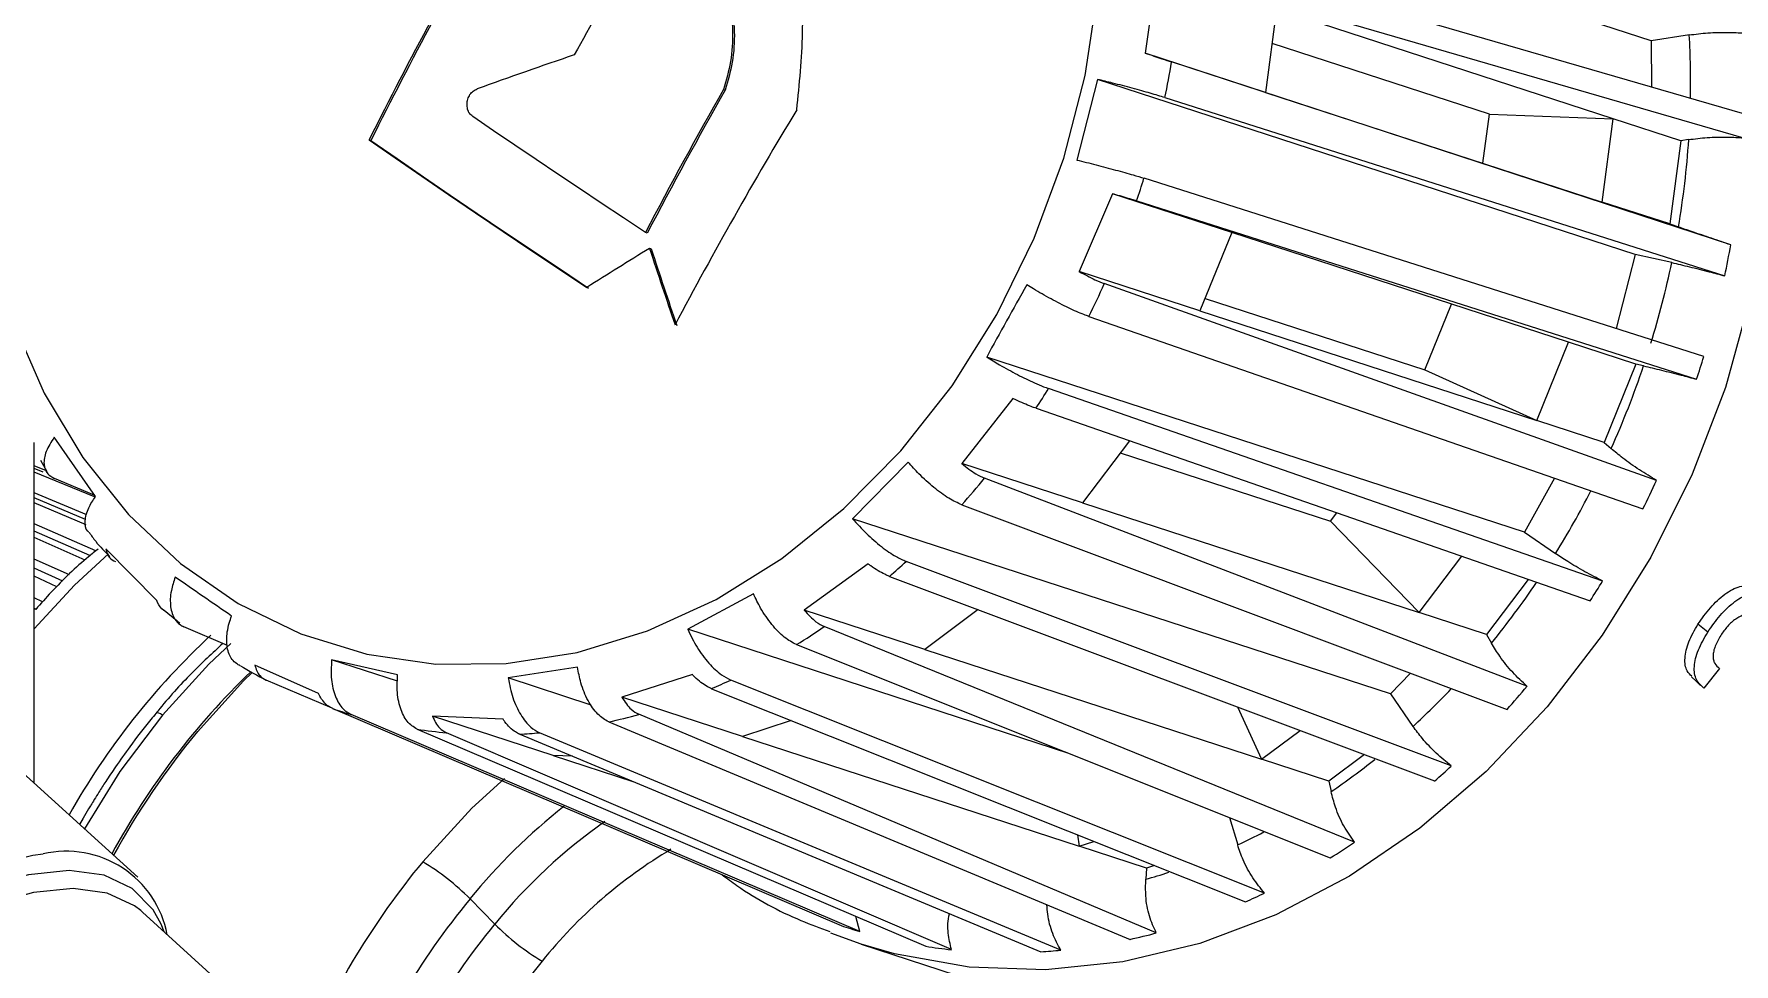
# Model space of a CAD drawing. Extents: x 150 to 4150, y 50 to 2920.
# Drawn here: x 3279.4 to 3420, y 1269.1 to 1346 of the extents above; entities that cross this region are included whole.
import ezdxf

# ---------------------------------------------------------------- set-up
doc = ezdxf.new("R2010")
doc.units = 0
doc.header["$LTSCALE"] = 10
doc.linetypes.add('SLD-KATı', pattern=[0])
doc.layers.get('0').update_dxf_attribs({"linetype": 'CONTINUOUS'})

msp = doc.modelspace()

# ---------------------------------------------------------------- linework, layer by layer
at = {"color": 7, "linetype": 'SLD-KATı'}
for p, q in [((3413.15, 1345.46), (3368.67, 1359.94)), ((3420.89, 1339.38), (3374.43, 1352.88)), ((3372.28, 1351.28), (3371.28, 1344.44)), ((3374.33, 1350.94), (3420.79, 1337.44)), ((3382.16, 1348.07), (3381.25, 1341.19)), ((3410.01, 1339), (3382.16, 1348.07)), ((3416.3, 1345.95), (3413.15, 1345.46)), ((3381.25, 1341.19), (3371.28, 1344.44)), ((3399.76, 1339.39), (3381.79, 1345.25)), ((3413.15, 1345.46), (3413.18, 1341.62)), ((3419.72, 1328.58), (3373.48, 1343.71)), ((3336.56, 1341.38), (3336.42, 1341.43)), ((3367.35, 1342.27), (3365.63, 1335.6)), ((3411.83, 1327.79), (3367.35, 1342.27)), ((3372.92, 1340.76), (3419.22, 1326.01)), ((3381.25, 1341.19), (3409.1, 1332.12)), ((3399.22, 1335.34), (3399.76, 1339.39)), ((3399.76, 1339.39), (3410.01, 1339)), ((3409.1, 1332.12), (3410.01, 1339)), ((3415.58, 1337.18), (3410.01, 1339)), ((3307.25, 1337.22), (3307.11, 1337.27)), ((3415.58, 1337.18), (3414.68, 1330.31)), ((3416.24, 1337.29), (3415.58, 1337.18)), ((3417.49, 1319.34), (3371.2, 1334.09)), ((3368.58, 1332.8), (3365.84, 1326.37)), ((3378.45, 1329.59), (3368.58, 1332.8)), ((3370.59, 1332.21), (3416.9, 1317.46)), ((3414.68, 1330.31), (3409.1, 1332.12)), ((3414.68, 1330.31), (3415.39, 1330.06)), ((3330.11, 1329.56), (3329.97, 1329.61)), ((3378.45, 1329.59), (3375.82, 1323.12)), ((3406.3, 1320.52), (3378.45, 1329.59)), ((3330.43, 1328.24), (3330.29, 1328.28)), ((3411.83, 1327.79), (3410.25, 1321.65)), ((3414.84, 1327.11), (3411.83, 1327.79)), ((3375.82, 1323.12), (3365.84, 1326.37)), ((3413.59, 1309.09), (3367.91, 1325.37)), ((3375.82, 1323.12), (3403.67, 1314.05)), ((3376.24, 1324.15), (3394.42, 1318.23)), ((3394.42, 1318.23), (3396.63, 1323.67)), ((3366.63, 1322.66), (3412.46, 1306.73)), ((3403.67, 1314.05), (3406.3, 1320.52)), ((3411.87, 1318.7), (3406.3, 1320.52)), ((3402.66, 1304.82), (3358.18, 1319.3)), ((3394.42, 1318.23), (3403.67, 1314.05)), ((3411.87, 1318.7), (3409.24, 1312.24)), ((3412.51, 1318.56), (3411.87, 1318.7)), ((3409.13, 1300.76), (3363.3, 1316.69)), ((3360.33, 1315.88), (3356.13, 1310.49)), ((3362.26, 1315.06), (3408.09, 1299.12)), ((3409.24, 1312.24), (3403.67, 1314.05)), ((3279.39, 1284.05), (3279.39, 1312.23)), ((3284.47, 1307.75), (3281.06, 1312.66)), ((3369.99, 1312.37), (3366.11, 1307.24)), ((3409.24, 1312.24), (3409.83, 1311.72)), ((3279.93, 1310.77), (3280.45, 1309.84)), ((3351.7, 1310.6), (3347.09, 1305.92)), ((3366.11, 1307.24), (3356.13, 1310.49)), ((3369.23, 1311.37), (3386.62, 1305.71)), ((3280.13, 1309.77), (3279.39, 1310.07)), ((3284.37, 1307.88), (3281.08, 1309.25)), ((3402.87, 1292.06), (3358.01, 1309.28)), ((3405.14, 1309.28), (3402.66, 1304.82)), ((3283.65, 1305.85), (3279.39, 1307.65)), ((3356.13, 1307.07), (3401.22, 1290.15)), ((3366.11, 1307.24), (3393.96, 1298.17)), ((3386.62, 1305.71), (3387.14, 1306.41)), ((3284.01, 1302.87), (3279.39, 1304.9)), ((3391.57, 1291.44), (3347.09, 1305.92)), ((3386.62, 1305.71), (3393.96, 1298.17)), ((3289.54, 1299.17), (3285.33, 1303.43)), ((3402.66, 1304.82), (3405.22, 1303.04)), ((3348.37, 1302.18), (3343.09, 1298.35)), ((3396.61, 1285.47), (3351.52, 1302.39)), ((3393.96, 1298.17), (3397.47, 1302.82)), ((3281.76, 1300.75), (3279.39, 1301.84)), ((3350.14, 1301.15), (3395.23, 1284.23)), ((3402.97, 1300.9), (3399.53, 1296.35)), ((3338.89, 1299.71), (3333.46, 1296.78)), ((3279.53, 1298.42), (3279.39, 1298.49)), ((3290.15, 1298.36), (3291.19, 1297.51)), ((3353.07, 1295.1), (3343.09, 1298.35)), ((3357.49, 1298.4), (3353.07, 1295.1)), ((3399.53, 1296.35), (3393.96, 1298.17)), ((3291.19, 1297.51), (3291.46, 1297.28)), ((3295.4, 1295.44), (3291.79, 1296.98)), ((3364.98, 1286.51), (3333.46, 1296.78)), ((3388.61, 1279.16), (3344.75, 1297)), ((3417.82, 1296.54), (3417.01, 1297.19)), ((3342.45, 1295.51), (3386.6, 1277.88)), ((3353.07, 1295.1), (3380.92, 1286.03)), ((3399.53, 1296.35), (3399.93, 1295.63)), ((3302.91, 1291.45), (3297.64, 1293.82)), ((3309.46, 1293.02), (3304, 1294.24)), ((3309.45, 1292.47), (3304, 1294.24)), ((3324.34, 1293.65), (3318.61, 1292.75)), ((3304.05, 1290.24), (3298.6, 1292.56)), ((3325.48, 1290.51), (3318.61, 1292.75)), ((3333.84, 1293.03), (3328, 1291.15)), ((3381.17, 1274.94), (3337.01, 1292.57)), ((3393.24, 1293.14), (3391.57, 1291.44)), ((3418.78, 1293.54), (3417.5, 1291.9)), ((3337.98, 1287.9), (3328, 1291.15)), ((3335.43, 1291.86), (3379.58, 1274.23)), ((3391.57, 1291.44), (3393.44, 1288.74)), ((3287.96, 1276.26), (3273.47, 1289.43)), ((3304.09, 1290.22), (3346.15, 1272.26)), ((3347.68, 1271.78), (3305.61, 1289.73)), ((3318.18, 1289.33), (3312.34, 1289.59)), ((3322.32, 1286.34), (3312.34, 1289.59)), ((3372.21, 1271.65), (3329.41, 1289.74)), ((3378.92, 1290.35), (3380.92, 1286.03)), ((3311.07, 1288.51), (3353.14, 1270.55)), ((3355.26, 1270.27), (3313.51, 1288.21)), ((3319.56, 1288.1), (3362.67, 1270.1)), ((3364.31, 1270.23), (3321.19, 1288.21)), ((3326.92, 1289.11), (3370.04, 1271.12)), ((3342, 1289.24), (3337.98, 1287.9)), ((3380.92, 1286.03), (3384.1, 1288.41)), ((3337.98, 1287.9), (3365.83, 1278.83)), ((3323.92, 1286.28), (3322.32, 1286.34)), ((3322.32, 1286.34), (3328.92, 1284.19)), ((3386.49, 1284.22), (3380.92, 1286.03)), ((3389.43, 1286.41), (3386.49, 1284.22)), ((3386.49, 1284.22), (3386.67, 1283.35)), ((3283.45, 1281.15), (3283.16, 1280.63)), ((3378.26, 1281.21), (3378.94, 1278.93)), ((3365.7, 1279.77), (3365.83, 1278.83)), ((3365.83, 1278.83), (3367.04, 1279.23)), ((3371.4, 1277.02), (3365.83, 1278.83)), ((3371.4, 1277.02), (3371.34, 1276.1)), ((3372.05, 1277.23), (3371.4, 1277.02)), ((3315.45, 1274.47), (3317.5, 1272.39)), ((3288.35, 1273.38), (3288.21, 1273.5)), ((3308.74, 1254.86), (3288.35, 1273.38)), ((3347.68, 1271.78), (3347.35, 1273.02)), ((3290.14, 1271.75), (3289.89, 1272.37)), ((3347.81, 1270.73), (3345.28, 1271.64)), ((3347.81, 1270.73), (3364.22, 1265.38))]:
    msp.add_line(p, q, dxfattribs=at)
at = {"color": 8, "linetype": 'SLD-KATı'}
for p, q in [((3280.42, 1309.89), (3279.39, 1310.31)), ((3284.39, 1307.73), (3279.39, 1309.77)), ((3283.76, 1306.24), (3279.39, 1308.07)), ((3283.7, 1305.41), (3279.39, 1307.24)), ((3284.51, 1303.27), (3279.39, 1305.5)), ((3283.61, 1302.5), (3279.39, 1304.37)), ((3282.31, 1301.27), (3279.39, 1302.59)), ((3281.28, 1300.29), (3279.39, 1301.17)), ((3280.09, 1299.05), (3279.39, 1299.38))]:
    msp.add_line(p, q, dxfattribs=at)
at = {"color": 7, "linetype": 'SLD-KATı', "flags": 128}
for points in [[(3282.94, 1375.45), (3279.83, 1369.14), (3277.38, 1362.52), (3275.62, 1355.68), (3274.57, 1348.75), (3274.25, 1341.82), (3274.67, 1335), (3275.82, 1328.41), (3277.68, 1322.14), (3280.23, 1316.3), (3283.41, 1310.98), (3287.19, 1306.26), (3291.51, 1302.21), (3296.28, 1298.91), (3301.45, 1296.4), (3306.92, 1294.72), (3312.62, 1293.89), (3318.45, 1293.94), (3324.32, 1294.86), (3330.13, 1296.64), (3335.8, 1299.24), (3341.24, 1302.63), (3346.36, 1306.76), (3351.07, 1311.55), (3355.32, 1316.93), (3359.02, 1322.83), (3362.12, 1329.13), (3364.57, 1335.76), (3366.33, 1342.59), (3367.38, 1349.53), (3367.7, 1356.46), (3367.28, 1363.28), (3366.13, 1369.87), (3364.27, 1376.14), (3361.73, 1381.98), (3358.54, 1387.3), (3354.76, 1392.02), (3350.45, 1396.06), (3345.67, 1399.37), (3340.5, 1401.88), (3335.03, 1403.56), (3329.33, 1404.38), (3323.5, 1404.33), (3317.64, 1403.41), (3311.82, 1401.64), (3306.15, 1399.04), (3300.71, 1395.64), (3295.6, 1391.52), (3290.88, 1386.73), (3286.64, 1381.34), (3282.94, 1375.45)], [(3329.97, 1329.61), (3328.13, 1330.82), (3326.3, 1332.03), (3324.49, 1333.24), (3322.7, 1334.44), (3320.92, 1335.64), (3319.15, 1336.83), (3317.4, 1338.02), (3315.67, 1339.21)], [(3307.11, 1337.27), (3309.27, 1335.77), (3311.46, 1334.26), (3313.67, 1332.74), (3315.91, 1331.22), (3318.18, 1329.69), (3320.47, 1328.15), (3322.78, 1326.61), (3325.12, 1325.05)], [(3307.25, 1337.22), (3309.41, 1335.72), (3311.6, 1334.21), (3313.81, 1332.7), (3316.05, 1331.18), (3318.32, 1329.64), (3320.61, 1328.11), (3322.92, 1326.56), (3325.26, 1325.01)], [(3297.43, 1293.19), (3296.72, 1292.5), (3292.9, 1288.3)], [(3416.47, 1292.85), (3416.85, 1292.49), (3417.23, 1292.12)]]:
    msp.add_lwpolyline(points, dxfattribs=at)
at = {"color": 8, "linetype": 'SLD-KATı', "flags": 128}
for points in [[(3390.08, 1396.29), (3392.01, 1395.54), (3397.62, 1392.74), (3402.83, 1389.14), (3407.57, 1384.78), (3411.78, 1379.74), (3415.4, 1374.07), (3418.39, 1367.86), (3420.7, 1361.19), (3422.3, 1354.15), (3423.17, 1346.83), (3423.3, 1339.33), (3422.69, 1331.76), (3421.34, 1324.21), (3419.28, 1316.79), (3416.52, 1309.6), (3413.12, 1302.74), (3409.1, 1296.29), (3404.54, 1290.36), (3399.49, 1285), (3394.01, 1280.31), (3388.19, 1276.34), (3382.1, 1273.15), (3375.82, 1270.77), (3369.44, 1269.25), (3363.05, 1268.59), (3356.73, 1268.82), (3350.56, 1269.93), (3347.81, 1270.73)], [(3285.56, 1303.01), (3282.74, 1300.42), (3279.39, 1296.8)], [(3295.66, 1295.59), (3293.85, 1293.88), (3290.01, 1289.68)], [(3290.01, 1289.68), (3286.49, 1285), (3283.56, 1280.26)], [(3290.01, 1289.68), (3289.85, 1289.77), (3289.71, 1289.83), (3289.59, 1289.86), (3289.51, 1289.85), (3289.47, 1289.82)], [(3318.29, 1284.44), (3315.59, 1281.97), (3311.54, 1277.54)], [(3231.52, 1235.52), (3234.24, 1240.33), (3237.45, 1245.22), (3241.09, 1250.07), (3245.08, 1254.8), (3249.34, 1259.31), (3253.78, 1263.51), (3258.32, 1267.32), (3262.87, 1270.65), (3267.33, 1273.44), (3271.61, 1275.64), (3275.63, 1277.19), (3279.3, 1278.08), (3280.15, 1278.19)], [(3289.89, 1272.37), (3289.23, 1273.57), (3287.5, 1275.34), (3285.18, 1276.43), (3282.3, 1276.81), (3278.94, 1276.47), (3275.8, 1275.64)], [(3288.21, 1273.5), (3287.71, 1273.89), (3285.43, 1274.95), (3282.62, 1275.32), (3279.34, 1274.99), (3275.64, 1273.97), (3271.62, 1272.28), (3267.36, 1269.95), (3262.94, 1267.04), (3258.46, 1263.6), (3254.03, 1259.71), (3249.72, 1255.46), (3245.63, 1250.93), (3241.86, 1246.21), (3238.47, 1241.42), (3235.55, 1236.64)]]:
    msp.add_lwpolyline(points, dxfattribs=at)
at = {"color": 7, "linetype": 'SLD-KATı'}
for centre, radius, start, end in [((3645.79, 1166.11), 367.77, 149.7296, 151.0182), ((3628.41, 1176.93), 359.09, 151.6953, 153.4797), ((3628.18, 1177.09), 358.66, 151.6963, 153.4827), ((3472.11, 909.16), 459.63, 108.7885, 109.8514), ((3299.88, 1356.09), 74.63, 348.1478, 350.4495), ((3650.82, 1162.19), 361.91, 150.3128, 152.4453), ((3650.59, 1162.35), 361.48, 150.3121, 152.4471), ((3650.27, 1154.08), 359.47, 148.9004, 152.1606), ((3343.09, 1342.24), 73.33, 350.4391, 356.1272), ((3298.95, 1356.31), 75.58, 341.4079, 342.9037), ((3535.57, 993.55), 392.67, 121.5189, 122.4094), ((3734.52, 1459.52), 424.99, 197.987, 198.8864), ((3734.22, 1459.37), 424.54, 197.9913, 198.8917), ((3341.3, 1342.6), 79.67, 347.9849, 349.8647), ((3341.12, 1342.59), 75.33, 342.9002, 348.1452), ((3299.82, 1355.94), 74.64, 333.519, 335.8204), ((3340.41, 1342.81), 80.58, 341.6638, 343.0663), ((3341.09, 1342.58), 75.35, 335.825, 341.4108), ((3302.13, 1354.65), 71.99, 326.6371, 328.1823), ((3305.55, 1352.1), 67.72, 318.3202, 320.7759), ((3341.43, 1342.38), 79.47, 333.3541, 335.2369), ((3309.14, 1348.58), 62.69, 310.8441, 312.5385), ((3343.7, 1341.1), 76.86, 326.902, 328.3494), ((3312.59, 1344.07), 57.01, 301.5885, 304.343), ((3335.36, 1251.59), 60.88, 132.7741, 150.6683), ((3317.44, 1328.99), 41.01, 239.2208, 242.6517), ((3340.26, 1248.57), 61.98, 133.8598, 151.4357), ((3315.11, 1339.45), 51.74, 293.1242, 295.0499), ((3347.64, 1338.15), 71.94, 318.1424, 320.1545), ((3317.11, 1328.29), 40.24, 251.1176, 253.3949), ((3316.7, 1334.9), 46.92, 282.5813, 285.7177), ((3343.87, 1246.29), 66.06, 140.5025, 151.234), ((3317.25, 1329.06), 41.02, 261.3371, 264.7675), ((3317.28, 1331.4), 43.36, 273.0058, 275.1723), ((3351.15, 1334.69), 67.01, 311.135, 312.7211), ((3282.06, 1269.91), 8.5, 10.7931, 103.0275), ((3355.1, 1329.5), 60.48, 301.3878, 303.6468), ((3301.38, 1260.58), 19.77, 44.6378, 59.0819), ((3357.56, 1324.98), 55.32, 293.455, 295.2572), ((3331.57, 1286.28), 19.77, 224.6378, 239.0819), ((3359.76, 1312.94), 42.9, 251.5072, 253.6424), ((3359.38, 1319.77), 49.8, 282.3533, 284.9247), ((3359.9, 1313.67), 43.65, 261.0906, 263.8982), ((3359.94, 1316.35), 46.33, 273.3775, 275.4062)]:
    msp.add_arc(centre, radius, start, end, dxfattribs=at)
at = {"color": 8, "linetype": 'SLD-KATı'}
for centre, radius, start, end in [((3346.76, 1342.08), 69.64, 358.8712, 3.1876), ((3342.91, 1341.69), 73.33, 328.1918, 332.8407), ((3345.71, 1339.86), 69.97, 320.7928, 325.9131), ((3349.78, 1336.31), 64.57, 312.5502, 316.4709), ((3353.18, 1332.34), 59.35, 304.3571, 308.6909), ((3354.19, 1242.87), 50, 128.2591, 140.7946), ((3352.31, 1244.15), 44.82, 125.0022, 140.9469), ((3356.46, 1327.01), 53.07, 295.054, 297.661), ((3352.31, 1244.49), 39.64, 120.7097, 141.2123), ((3362.57, 1235.47), 66.14, 140.498, 157.0346), ((3358.29, 1322.45), 48.16, 285.7172, 288.0876), ((3363.13, 1235.15), 61.8, 140.4906, 158.5875), ((3361.41, 1236.15), 56.94, 140.4672, 160.012), ((3361.03, 1236.39), 51.52, 140.2651, 165.2559)]:
    msp.add_arc(centre, radius, start, end, dxfattribs=at)
at = {"color": 7, "linetype": 'SLD-KATı'}
for points, knots in [([(3342.47, 1339.76), (3342.69, 1341.88), (3343.13, 1346.12), (3342.73, 1352.42), (3340.68, 1358.1), (3337.2, 1362.23), (3334.3, 1363.71), (3332.99, 1364.38)], [0, 0, 0, 0, 0.209347, 0.417478, 0.624674, 0.831741, 1, 1, 1, 1]), ([(3331.2, 1357.13), (3332.07, 1356.68), (3333.81, 1355.8), (3335.85, 1352.84), (3337.11, 1348.78), (3337.32, 1344.6), (3336.64, 1342.2), (3336.42, 1341.43)], [0, 0, 0, 0, 0.177611, 0.354735, 0.611055, 0.876392, 1, 1, 1, 1]), ([(3331.34, 1357.08), (3332.21, 1356.64), (3333.95, 1355.75), (3335.99, 1352.79), (3337.25, 1348.74), (3337.46, 1344.56), (3336.78, 1342.15), (3336.56, 1341.38)], [0, 0, 0, 0, 0.177612, 0.354736, 0.611058, 0.876395, 1, 1, 1, 1]), ([(3416.3, 1345.95), (3416.8, 1346.01), (3417.79, 1346.14), (3419.42, 1346.18), (3420.4, 1346.13), (3420.84, 1346.1)], [0, 0, 0, 0, 0.356268, 0.712547, 1, 1, 1, 1]), ([(3371.28, 1344.44), (3371.77, 1344.28), (3372.61, 1344), (3373.22, 1343.79), (3373.48, 1343.71)], [0, 0, 0, 0, 0.58336, 1, 1, 1, 1]), ([(3315.67, 1339.21), (3315.57, 1339.29), (3315.39, 1339.44), (3315.23, 1339.81), (3315.18, 1340.22), (3315.25, 1340.64), (3315.43, 1341.02), (3315.7, 1341.33), (3315.92, 1341.43), (3316.03, 1341.48)], [0, 0, 0, 0, 0.143609, 0.287381, 0.431271, 0.57527, 0.719279, 0.863193, 1, 1, 1, 1]), ([(3372.92, 1340.76), (3372.54, 1340.88), (3371.78, 1341.11), (3370.24, 1341.54), (3368.7, 1341.94), (3367.76, 1342.17), (3367.35, 1342.27)], [0, 0, 0, 0, 0.263758, 0.527587, 0.791618, 1, 1, 1, 1]), ([(3416.24, 1337.29), (3416.74, 1337.35), (3417.74, 1337.48), (3419.37, 1337.52), (3420.35, 1337.46), (3420.79, 1337.44)], [0, 0, 0, 0, 0.357053, 0.714132, 1, 1, 1, 1]), ([(3365.63, 1335.6), (3366.16, 1335.47), (3367.21, 1335.21), (3368.86, 1334.77), (3370.25, 1334.38), (3370.91, 1334.18), (3371.2, 1334.09)], [0, 0, 0, 0, 0.2646, 0.529297, 0.793679, 1, 1, 1, 1]), ([(3370.59, 1332.21), (3370.46, 1332.25), (3369.97, 1332.4), (3369.26, 1332.61), (3368.67, 1332.78), (3368.58, 1332.8)], [0, 0, 0, 0, 0.242341, 0.882099, 1, 1, 1, 1]), ([(3419.72, 1328.58), (3419.19, 1328.76), (3418.13, 1329.12), (3416.6, 1329.64), (3415.77, 1329.93), (3415.39, 1330.06)], [0, 0, 0, 0, 0.3553787, 0.7105713, 1, 1, 1, 1]), ([(3365.84, 1326.37), (3366.29, 1326.12), (3367.06, 1325.7), (3367.66, 1325.47), (3367.91, 1325.37)], [0, 0, 0, 0, 0.58336, 1, 1, 1, 1]), ([(3414.84, 1327.11), (3415.31, 1327), (3416.27, 1326.78), (3417.84, 1326.39), (3418.79, 1326.13), (3419.22, 1326.01)], [0, 0, 0, 0, 0.356268, 0.712547, 1, 1, 1, 1]), ([(3366.63, 1322.66), (3366.5, 1322.71), (3366.01, 1322.88), (3364.97, 1323.34), (3363.51, 1324.09), (3362.31, 1324.77), (3361.68, 1325.16), (3361.5, 1325.27)], [0, 0, 0, 0, 0.102988, 0.366807, 0.630616, 0.89468, 1, 1, 1, 1]), ([(3358.18, 1319.3), (3358.53, 1319.09), (3359.34, 1318.59), (3360.74, 1317.83), (3361.98, 1317.22), (3362.82, 1316.87), (3363.17, 1316.74), (3363.3, 1316.69)], [0, 0, 0, 0, 0.202891, 0.467548, 0.731794, 0.897057, 1, 1, 1, 1]), ([(3412.51, 1318.56), (3412.99, 1318.45), (3413.94, 1318.23), (3415.52, 1317.83), (3416.47, 1317.58), (3416.9, 1317.46)], [0, 0, 0, 0, 0.357053, 0.714132, 1, 1, 1, 1]), ([(3362.26, 1315.06), (3362.13, 1315.1), (3361.65, 1315.28), (3360.97, 1315.58), (3360.42, 1315.84), (3360.33, 1315.88)], [0, 0, 0, 0, 0.242341, 0.882099, 1, 1, 1, 1]), ([(3281.06, 1312.66), (3280.81, 1312.27), (3280.3, 1311.47), (3280.14, 1310.41), (3280.41, 1309.64), (3280.88, 1309.37), (3281.08, 1309.25)], [0, 0, 0, 0, 0.2646, 0.529297, 0.793679, 1, 1, 1, 1]), ([(3356.13, 1307.07), (3355.78, 1307.23), (3355.07, 1307.55), (3353.81, 1308.48), (3352.63, 1309.54), (3351.98, 1310.28), (3351.7, 1310.6)], [0, 0, 0, 0, 0.2637582, 0.5275868, 0.7916185, 1, 1, 1, 1]), ([(3356.13, 1310.49), (3356.52, 1310.17), (3357.2, 1309.64), (3357.77, 1309.38), (3358.01, 1309.28)], [0, 0, 0, 0, 0.58336, 1, 1, 1, 1]), ([(3413.59, 1309.09), (3413.12, 1309.37), (3412.16, 1309.94), (3410.83, 1310.89), (3410.14, 1311.47), (3409.83, 1311.72)], [0, 0, 0, 0, 0.3553787, 0.7105713, 1, 1, 1, 1]), ([(3283.93, 1304.79), (3283.9, 1304.82), (3283.63, 1305.03), (3283.57, 1305.73), (3283.8, 1306.73), (3284.26, 1307.44), (3284.47, 1307.75)], [0, 0, 0, 0, 0.056533, 0.39462, 0.732967, 1, 1, 1, 1]), ([(3347.09, 1305.92), (3347.46, 1305.51), (3348.2, 1304.68), (3349.48, 1303.58), (3350.63, 1302.78), (3351.25, 1302.51), (3351.52, 1302.39)], [0, 0, 0, 0, 0.2646, 0.529297, 0.793679, 1, 1, 1, 1]), ([(3283.94, 1304.8), (3284.12, 1304.55), (3284.63, 1303.81), (3285.25, 1303.19), (3285.66, 1302.79)], [0, 0, 0, 0, 0.345498, 1, 1, 1, 1]), ([(3285.33, 1303.43), (3285.39, 1303.16), (3285.49, 1302.71), (3285.95, 1302.47), (3286.13, 1302.37)], [0, 0, 0, 0, 0.58336, 1, 1, 1, 1]), ([(3284.69, 1303.41), (3284.42, 1303.2), (3283.09, 1302.15), (3281.35, 1300.47), (3279.95, 1298.9), (3279.53, 1298.42)], [0, 0, 0, 0, 0.14725, 0.739852, 1, 1, 1, 1]), ([(3350.14, 1301.15), (3350.01, 1301.21), (3349.55, 1301.4), (3348.93, 1301.77), (3348.44, 1302.12), (3348.37, 1302.18)], [0, 0, 0, 0, 0.242341, 0.882099, 1, 1, 1, 1]), ([(3409.13, 1300.76), (3408.64, 1301.02), (3407.67, 1301.52), (3406.28, 1302.34), (3405.55, 1302.83), (3405.22, 1303.04)], [0, 0, 0, 0, 0.355709, 0.711403, 1, 1, 1, 1]), ([(3291.06, 1301.1), (3290.94, 1300.72), (3290.66, 1299.85), (3290.62, 1298.59), (3290.94, 1297.67), (3291.38, 1297.19), (3291.68, 1297.04), (3291.79, 1296.98)], [0, 0, 0, 0, 0.202891, 0.467548, 0.731794, 0.897057, 1, 1, 1, 1]), ([(3342.45, 1295.51), (3342.12, 1295.68), (3341.45, 1296.03), (3340.4, 1297.13), (3339.51, 1298.4), (3339.08, 1299.31), (3338.89, 1299.71)], [0, 0, 0, 0, 0.263758, 0.527587, 0.791618, 1, 1, 1, 1]), ([(3417.01, 1297.19), (3417.34, 1297.66), (3417.99, 1298.59), (3419.02, 1299.56), (3419.86, 1300.09), (3420.48, 1300.33), (3421.08, 1300.45), (3421.41, 1300.37), (3421.58, 1300.34)], [0, 0, 0, 0, 0.249743, 0.499243, 0.623274, 0.749603, 0.874997, 1, 1, 1, 1]), ([(3417.82, 1296.54), (3418.15, 1297.01), (3418.81, 1297.96), (3419.85, 1298.95), (3420.7, 1299.5), (3421.33, 1299.75), (3421.93, 1299.87), (3422.26, 1299.79), (3422.43, 1299.76)], [0, 0, 0, 0, 0.251752, 0.502305, 0.626192, 0.751867, 0.876199, 1, 1, 1, 1]), ([(3290.11, 1298.33), (3289.92, 1298.52), (3289.68, 1298.75), (3289.56, 1299.11), (3289.54, 1299.17)], [0, 0, 0, 0, 0.820248, 1, 1, 1, 1]), ([(3296.45, 1293.76), (3296.34, 1293.81), (3295.94, 1294.02), (3295.46, 1294.67), (3295.25, 1295.84), (3295.42, 1296.99), (3295.66, 1297.68), (3295.73, 1297.87)], [0, 0, 0, 0, 0.102988, 0.366807, 0.630616, 0.89468, 1, 1, 1, 1]), ([(3343.09, 1298.35), (3343.42, 1297.99), (3343.97, 1297.39), (3344.52, 1297.11), (3344.75, 1297)], [0, 0, 0, 0, 0.58336, 1, 1, 1, 1]), ([(3421.44, 1297.94), (3421.25, 1297.97), (3420.96, 1298.02), (3420.49, 1297.84), (3420.13, 1297.63), (3419.78, 1297.36), (3419.34, 1296.91), (3419.07, 1296.52), (3418.89, 1296.26)], [0, 0, 0, 0, 0.24698, 0.372826, 0.496621, 0.624057, 0.748075, 1, 1, 1, 1]), ([(3333.46, 1296.78), (3333.7, 1296.27), (3334.19, 1295.25), (3335.19, 1293.93), (3336.17, 1293), (3336.76, 1292.7), (3337.01, 1292.57)], [0, 0, 0, 0, 0.264586, 0.529283, 0.793664, 1, 1, 1, 1]), ([(3416.51, 1292.89), (3416.37, 1293.02), (3416, 1293.37), (3415.89, 1294.17), (3416.02, 1295.04), (3416.32, 1295.98), (3416.74, 1296.71), (3417.01, 1297.19)], [0, 0, 0, 0, 0.171485, 0.447112, 0.584995, 0.723968, 1, 1, 1, 1]), ([(3417.5, 1291.9), (3417.27, 1292.11), (3416.8, 1292.53), (3416.63, 1293.65), (3416.97, 1295.06), (3417.54, 1296.05), (3417.82, 1296.54)], [0, 0, 0, 0, 0.248382, 0.497309, 0.747838, 1, 1, 1, 1]), ([(3295.01, 1295.61), (3294.14, 1294.8), (3292.29, 1293.07), (3290.4, 1291), (3289.41, 1289.74), (3289.31, 1289.61)], [0, 0, 0, 0, 0.441179, 0.941523, 1, 1, 1, 1]), ([(3402.87, 1292.06), (3402.47, 1292.43), (3401.67, 1293.17), (3400.64, 1294.46), (3400.15, 1295.27), (3399.93, 1295.63)], [0, 0, 0, 0, 0.3553787, 0.7105713, 1, 1, 1, 1]), ([(3418.89, 1296.26), (3418.72, 1295.97), (3418.47, 1295.53), (3418.3, 1294.96), (3418.24, 1294.57), (3418.28, 1294.23), (3418.42, 1293.85), (3418.64, 1293.66), (3418.78, 1293.54)], [0, 0, 0, 0, 0.2516073, 0.3784594, 0.5028006, 0.6244114, 0.7521425, 1, 1, 1, 1]), ([(3297.64, 1293.82), (3297.75, 1293.49), (3297.93, 1292.93), (3298.4, 1292.67), (3298.6, 1292.56)], [0, 0, 0, 0, 0.58336, 1, 1, 1, 1]), ([(3304, 1294.24), (3303.97, 1293.69), (3303.91, 1292.59), (3304.27, 1291.17), (3304.86, 1290.17), (3305.38, 1289.87), (3305.61, 1289.73)], [0, 0, 0, 0, 0.2646, 0.529297, 0.793679, 1, 1, 1, 1]), ([(3326.92, 1289.11), (3326.61, 1289.29), (3325.99, 1289.66), (3325.18, 1290.84), (3324.6, 1292.22), (3324.42, 1293.21), (3324.34, 1293.65)], [0, 0, 0, 0, 0.263758, 0.527587, 0.791618, 1, 1, 1, 1]), ([(3397.22, 1259.1), (3398.31, 1259.25), (3401.42, 1259.68), (3406.53, 1260.98), (3412.47, 1263.23), (3418.24, 1266.22), (3423.77, 1269.89), (3429, 1274.22), (3433.87, 1279.13), (3438.3, 1284.59), (3441.75, 1289.7), (3443.6, 1293.05), (3444.29, 1294.29)], [0, 0, 0, 0, 0.058686, 0.167687, 0.276838, 0.38617, 0.495659, 0.605274, 0.714981, 0.824751, 0.934562, 1, 1, 1, 1]), ([(3311.07, 1288.51), (3310.78, 1288.69), (3310.2, 1289.06), (3309.64, 1290.23), (3309.37, 1291.6), (3309.44, 1292.58), (3309.46, 1293.02)], [0, 0, 0, 0, 0.2637582, 0.5275868, 0.7916185, 1, 1, 1, 1]), ([(3318.61, 1292.75), (3318.72, 1292.19), (3318.93, 1291.08), (3319.61, 1289.66), (3320.39, 1288.65), (3320.95, 1288.35), (3321.19, 1288.21)], [0, 0, 0, 0, 0.264586, 0.529283, 0.793664, 1, 1, 1, 1]), ([(3335.43, 1291.86), (3335.3, 1291.92), (3334.86, 1292.12), (3334.31, 1292.55), (3333.9, 1292.96), (3333.84, 1293.03)], [0, 0, 0, 0, 0.242341, 0.882099, 1, 1, 1, 1]), ([(3304.09, 1290.22), (3303.97, 1290.28), (3303.56, 1290.48), (3303.17, 1290.94), (3302.95, 1291.38), (3302.91, 1291.45)], [0, 0, 0, 0, 0.242341, 0.882099, 1, 1, 1, 1]), ([(3328, 1291.15), (3328.25, 1290.78), (3328.67, 1290.14), (3329.2, 1289.86), (3329.41, 1289.74)], [0, 0, 0, 0, 0.58336, 1, 1, 1, 1]), ([(3289.48, 1289.81), (3289.34, 1289.65), (3288.58, 1288.78), (3287.47, 1287.28), (3286.23, 1285.56), (3285.39, 1284.3), (3284.8, 1283.39), (3284.4, 1282.74), (3284.12, 1282.28), (3283.81, 1281.77), (3283.6, 1281.41), (3283.45, 1281.15)], [0, 0, 0, 0, 0.064231, 0.335787, 0.529426, 0.666933, 0.764372, 0.833346, 0.882144, 0.916659, 1, 1, 1, 1]), ([(3312.34, 1289.59), (3312.51, 1289.22), (3312.81, 1288.6), (3313.3, 1288.33), (3313.51, 1288.21)], [0, 0, 0, 0, 0.58336, 1, 1, 1, 1]), ([(3319.56, 1288.1), (3319.44, 1288.15), (3319.01, 1288.36), (3318.54, 1288.82), (3318.23, 1289.26), (3318.18, 1289.33)], [0, 0, 0, 0, 0.242341, 0.882099, 1, 1, 1, 1]), ([(3396.61, 1285.47), (3396.19, 1285.81), (3395.35, 1286.49), (3394.24, 1287.67), (3393.69, 1288.41), (3393.44, 1288.74)], [0, 0, 0, 0, 0.3557091, 0.7114031, 1, 1, 1, 1]), ([(3388.61, 1279.16), (3388.3, 1279.59), (3387.69, 1280.45), (3387.02, 1281.96), (3386.78, 1282.92), (3386.67, 1283.35)], [0, 0, 0, 0, 0.3553787, 0.7105713, 1, 1, 1, 1]), ([(3381.17, 1274.94), (3380.83, 1275.35), (3380.17, 1276.17), (3379.39, 1277.6), (3379.08, 1278.52), (3378.94, 1278.93)], [0, 0, 0, 0, 0.3557091, 0.7114031, 1, 1, 1, 1]), ([(3336.3, 1276.46), (3336.71, 1276.16), (3338.74, 1274.65), (3341.73, 1273.05), (3344.41, 1272.06), (3345.22, 1271.76)], [0, 0, 0, 0, 0.147529, 0.743834, 1, 1, 1, 1]), ([(3372.21, 1271.65), (3372, 1272.1), (3371.58, 1273.01), (3371.3, 1274.61), (3371.33, 1275.63), (3371.34, 1276.1)], [0, 0, 0, 0, 0.355379, 0.710571, 1, 1, 1, 1]), ([(3364.31, 1270.23), (3364.07, 1270.67), (3363.6, 1271.55), (3363.23, 1272.92), (3363.18, 1273.73), (3363.16, 1273.99)], [0, 0, 0, 0, 0.40579, 0.811562, 1, 1, 1, 1]), ([(3355.26, 1270.27), (3355.16, 1270.71), (3354.94, 1271.59), (3354.96, 1272.7), (3355.1, 1273.25), (3355.1, 1273.26)], [0, 0, 0, 0, 0.496214, 0.992168, 1, 1, 1, 1])]:
    msp.add_open_spline(points, degree=3, knots=knots, dxfattribs=at)
for points in [[(3361.5, 1325.27), (3360.94, 1324.28), (3359.82, 1322.29), (3358.72, 1320.3), (3358.18, 1319.3)], [(3295.73, 1297.87), (3294.94, 1298.41), (3293.37, 1299.49), (3291.83, 1300.57), (3291.06, 1301.1)]]:
    msp.add_open_spline(points, degree=3, dxfattribs=at)

doc.saveas('drawing.dxf')
